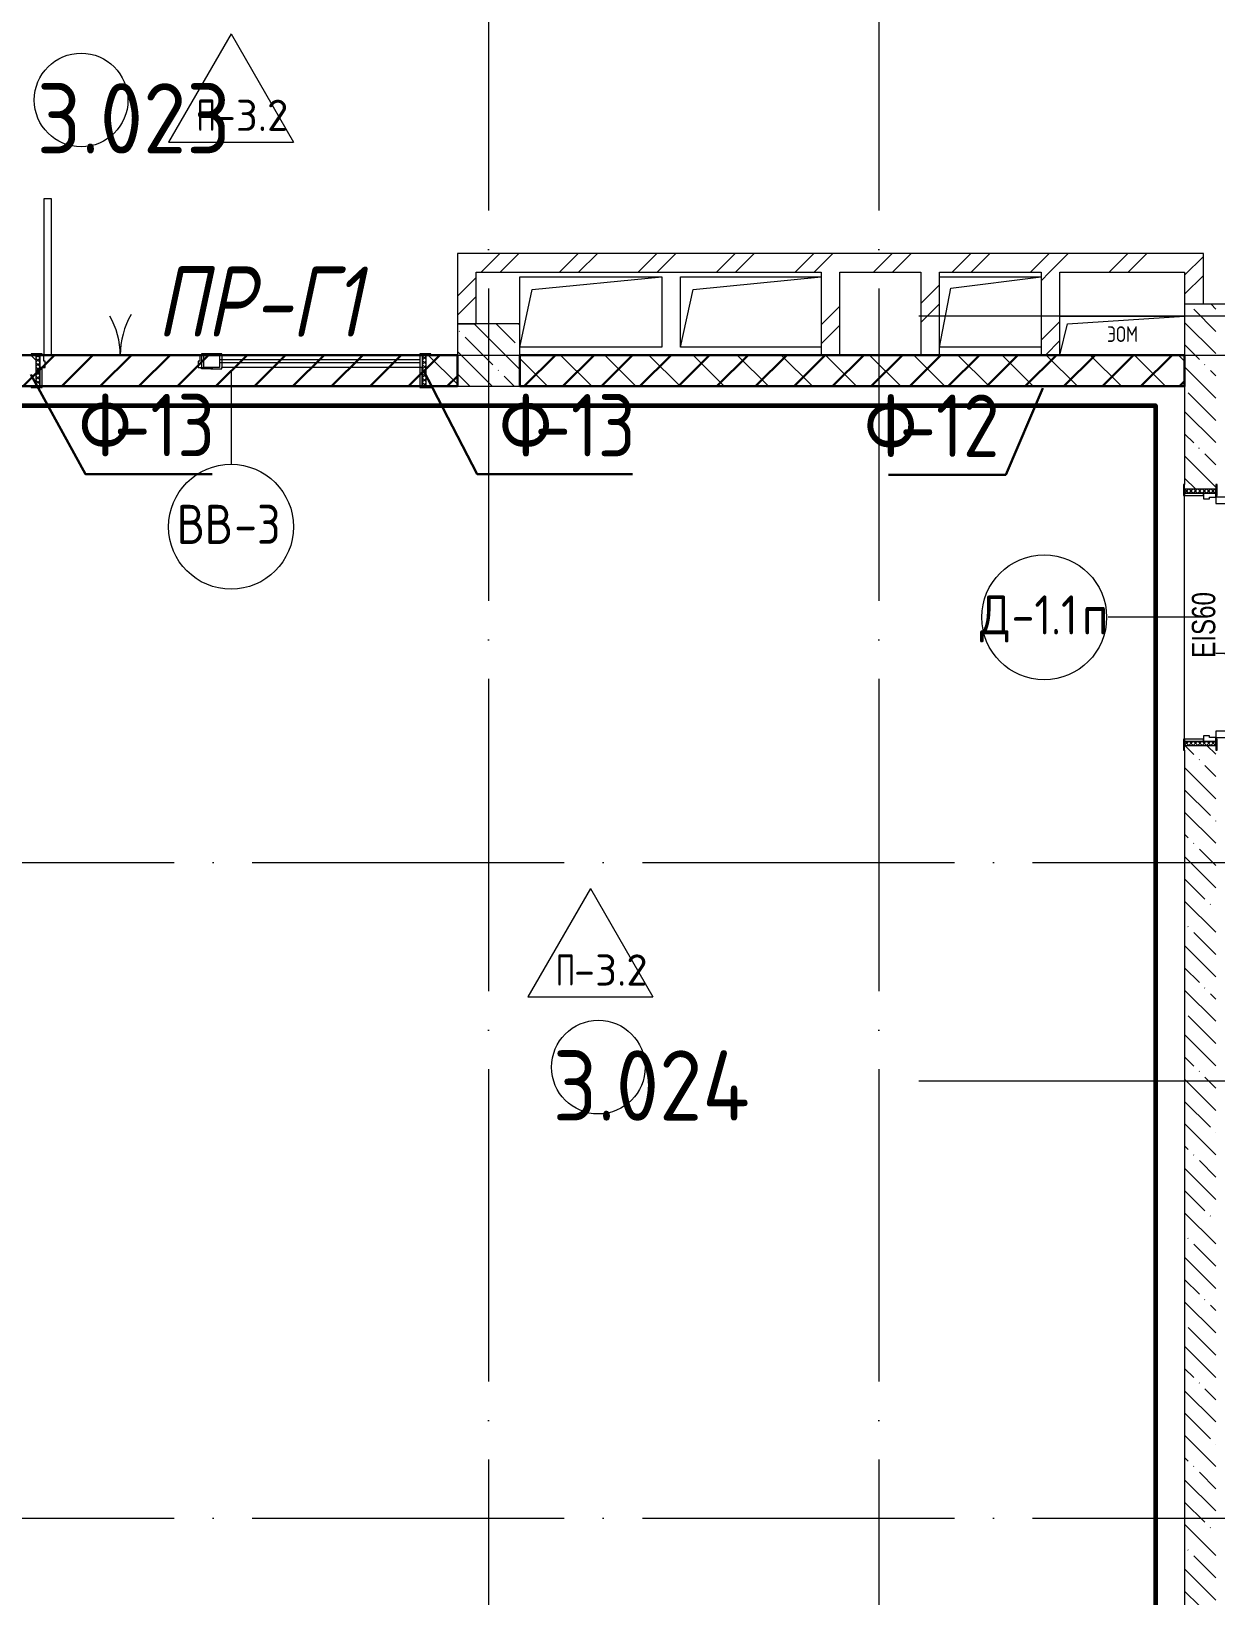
# Model space of a CAD drawing. Header units: millimetres. Extents: x -592259 to 288321, y -552984 to 293768.
# Drawn here: x 121823 to 129412, y -230728 to -220707 of the extents above; entities that cross this region are included whole.
import ezdxf

# ---------------------------------------------------------------- set-up
doc = ezdxf.new("R2010")
doc.units = ezdxf.units.MM
doc.linetypes.add('ADSK_Линия сетки', pattern=[2500, 2000, -250, 0, -250])
for name, color, linetype, lineweight in [('0.1) Блок 3 вып', 6, 'Continuous', 30), ('2)Фархверки', 40, 'Continuous', 30), ('2.3)Фарх 3 выполн.', 160, 'Continuous', 30), ('3.3) Перемычки 3 выполн', 5, 'Continuous', 30), ('4.2) Штук 4 вып', 6, 'Continuous', 60), ('A-AREA-____-IDEN', 250, 'Continuous', 9), ('A-DETL-GENF-OTLN', 250, 'Continuous', 5), ('A-DOOR-____-IDEN', 250, 'Continuous', 9), ('A-DOOR-____-MCUT', 250, 'Continuous', 5), ('A-DOOR-____-OTLN', 250, 'Continuous', 5), ('A-DOOR-FRAM-MCUT', 250, 'Continuous', 5), ('A-DOOR-FRAM-OTLN', 250, 'Continuous', 5), ('A-DOOR-GLAZ-MCUT', 250, 'Continuous', 5), ('A-FLOR-____-IDEN', 250, 'Continuous', 9), ('A-FLOR-____-OTLN', 250, 'Continuous', 9), ('A-GLAZ-____-OTLN', 250, 'Continuous', 5), ('A-WALL-____-MCUT', 250, 'Continuous', 13), ('A-WALL-____-PATT', 250, 'Continuous', 13), ('I-WALL-____-OTLN', 250, 'Continuous', 9), ('S-COLS-____-MCUT', 250, 'Continuous', 25), ('S-COLS-____-OTLN', 250, 'Continuous', 9), ('S-GRID-____-OTLN', 250, 'Continuous', 9)]:
    doc.layers.add(name, color=color, linetype=linetype, lineweight=lineweight)
doc.styles.add('Arial Narrow', font='ARIALN.TTF', dxfattribs={"width": 0.9, "height": 150})
doc.styles.add('GOST Common_1', font='', dxfattribs={"width": 0.9, "height": 250})
doc.styles.add('ISOCPEUR', font='isocpeur.ttf', dxfattribs={"width": 0.8, "height": 100})
doc.styles.add('ISOCPEUR_1', font='isocpeur.ttf', dxfattribs={"width": 0.9, "height": 250})
doc.styles.add('ISOCPEUR_2', font='isocpeur.ttf', dxfattribs={"height": 160})
doc.styles.add('ISOCPEUR_I_1', font='ГОСТ тип А.ttf', dxfattribs={"height": 2500})
doc.styles.get('GOST Common_1').set_extended_font_data('GOST Common')
pattern_1 = [(135, (28052.9, -258555.93), (-141.42136, -141.42136), [])]
pattern_2 = [(45, (28052.9, -258555.93), (-251.4472, 251.4472), []), (45, (28052.9, -258174.93), (-251.4472, 251.4472), [])]
pattern_3 = [(135, (28052.9, -258555.93), (-142.5612, -142.5612), []), (135, (28195.47, -258555.93), (-142.5612, -142.5612), [252.016, -50.403, 3.353, -47.05])]

# ---------------------------------------------------------------- blocks, each defined once
blk = doc.blocks.new('Дверь_СКБ_2Ст_Фрамуга2 - Н_ВВ-3_2500x2600h_Учебные помещения_Фрамуга слева-V1-АР1_Маркировочный план 3 этажа секция 2_3')
at = {"layer": 'A-DOOR-____-OTLN'}
h = blk.add_hatch(dxfattribs=at)
h.set_pattern_fill('FP_3', color=256, style=0, pattern_type=2)
h.set_pattern_definition([(135, (1051.41, 164.685), (-14.1421, -14.1421), []), (225, (1051.41, 164.685), (14.1421, -14.1421), [])])
h.paths.add_polyline_path([(1237.5, 100), (1237.5, -100), (1262.5, -100), (1262.5, 100)])
at = {"layer": 'A-DOOR-FRAM-OTLN'}
h = blk.add_hatch(dxfattribs=at)
h.set_pattern_fill('FP_4', color=256, style=0, pattern_type=2)
h.set_pattern_definition([(45, (-1071.384, 164.685), (-14.1421, 14.1421), []), (135, (-1071.384, 164.685), (-14.1421, -14.1421), [])])
h.paths.add_polyline_path([(-1237.5, -100), (-1212.5, -100), (-1212.5, 100), (-1237.5, 100)])
at = {"layer": 'A-DOOR-____-MCUT'}
for p, q in [((-1187.5, 1100), (-1187.5, 100)), ((-1137.5, 1100), (-1187.5, 1100)), ((-1137.5, 100), (-1137.5, 1100)), ((-1187.5, 100), (-1137.5, 100))]:
    blk.add_line(p, q, dxfattribs=at)
at = {"layer": 'A-DOOR-____-OTLN'}
for centre, radius, start, end in [((-1197.5, 100), 500, 360, 30), ((-177.5, 100), 520, 150, 180)]:
    blk.add_arc(centre, radius, start, end, dxfattribs=at)
at = {"layer": 'A-DOOR-FRAM-MCUT'}
for p, q in [((-1197.5, 108), (-1267.5, 108)), ((-1267.5, 108), (-1267.5, 100)), ((-1197.5, 100), (-1197.5, 108)), ((-177.5, 108), (-177.5, 100)), ((-107.5, 108), (-177.5, 108)), ((-117.5, 108), (-117.5, 100)), ((-47.5, 108), (-117.5, 108)), ((-107.5, 100), (-107.5, 108)), ((-47.5, 100), (-47.5, 108)), ((1292.5, 108), (1222.5, 108)), ((1222.5, 108), (1222.5, 100)), ((1292.5, 100), (1292.5, 108)), ((-1267.5, 100), (-1197.5, 100)), ((-1212.5, 100), (-1237.5, 100)), ((-1237.5, 100), (-1237.5, -100)), ((-1187.5, 100), (-1212.5, 100)), ((-1212.5, 100), (-1212.5, 20)), ((-1212.5, -100), (-1212.5, 100)), ((-1212.5, 20), (-1177.5, 20)), ((-1197.5, 20), (-1212.5, 20)), ((-1212.5, 20), (-1212.5, -100)), ((-1197.5, -100), (-1197.5, 20)), ((-1187.5, 60), (-1187.5, 100)), ((-1177.5, 60), (-1187.5, 60)), ((-1177.5, 20), (-1177.5, 60)), ((-187.5, 60), (-197.5, 60)), ((-197.5, 60), (-197.5, 20)), ((-197.5, 20), (-162.5, 20)), ((-187.5, 100), (-187.5, 60)), ((-162.5, 100), (-187.5, 100)), ((-177.5, 100), (-177.5, 20)), ((-177.5, 12), (-177.5, 20)), ((-107.5, 12), (-177.5, 12)), ((-62.5, 100), (-162.5, 100)), ((-162.5, 20), (-162.5, 100)), ((-162.5, 20), (-162.5, 100)), ((-62.5, 20), (-162.5, 20)), ((-117.5, 20), (-117.5, 12)), ((-117.5, 12), (-47.5, 12)), ((-107.5, 20), (-107.5, 12)), ((-62.5, 100), (-62.5, 20)), ((-47.5, 100), (-47.5, 20)), ((-47.5, 100), (1237.5, 100)), ((-47.5, 12), (-47.5, 20)), ((1237.5, 20), (-47.5, 20)), ((1222.5, 100), (1222.5, 20)), ((1222.5, 100), (1292.5, 100)), ((1237.5, 20), (1222.5, 20)), ((1222.5, 20), (1222.5, -100)), ((1237.5, 100), (1237.5, 20)), ((1262.5, 100), (1237.5, 100)), ((1237.5, 100), (1237.5, -100)), ((1237.5, -100), (1237.5, 20)), ((1262.5, -100), (1262.5, 100)), ((-1197.5, -100), (-1267.5, -100)), ((-1267.5, -100), (-1267.5, -108)), ((-1237.5, -100), (-1212.5, -100)), ((-1212.5, -100), (-1197.5, -100)), ((-1197.5, -108), (-1197.5, -100)), ((1222.5, -100), (1237.5, -100)), ((1292.5, -100), (1222.5, -100)), ((1222.5, -100), (1222.5, -108)), ((1237.5, -100), (1262.5, -100)), ((1292.5, -108), (1292.5, -100)), ((-1267.5, -108), (-1197.5, -108)), ((1222.5, -108), (1292.5, -108))]:
    blk.add_line(p, q, dxfattribs=at)
at = {"layer": 'A-DOOR-GLAZ-MCUT'}
for p, q in [((1222.5, 70), (-62.5, 70)), ((1222.5, 50), (-62.5, 50))]:
    blk.add_line(p, q, dxfattribs=at)
blk = doc.blocks.new('Дверь_СКБ_2Ст_Внутренняя1 - Н_Д-1_1п_1640x2100h_ЛК-42630921-АР1_Маркировочный план 3 этажа секция 2_3')
at = {"layer": 'A-DOOR-____-OTLN'}
h = blk.add_hatch(dxfattribs=at)
h.set_pattern_fill('FP_46', color=256, style=0, pattern_type=2)
h.set_pattern_definition([(135, (1481.41, 164.685), (-14.14214, -14.14214), []), (225, (1481.41, 164.685), (14.14214, -14.14214), [])])
h.paths.add_polyline_path([(832.5, 100), (807.5, 100), (807.5, -100), (832.5, -100), (832.5, 30.7)])
at = {"layer": 'A-DOOR-FRAM-OTLN'}
h = blk.add_hatch(dxfattribs=at)
h.set_pattern_fill('FP_47', color=256, style=0, pattern_type=2)
h.set_pattern_definition([(45, (-641.384, 164.685), (-14.1421, 14.1421), []), (135, (-641.384, 164.685), (-14.1421, -14.1421), [])])
h.paths.add_polyline_path([(-782.5, -100), (-782.5, 100), (-807.5, 100), (-807.5, -100)])
at = {"layer": 'A-DOOR-____-MCUT'}
for p, q in [((-757.5, 1100), (-757.5, 100)), ((-717.5, 1100), (-757.5, 1100)), ((-717.5, 100), (-717.5, 1100)), ((782.5, 640), (742.5, 640)), ((742.5, 640), (742.5, 100)), ((782.5, 100), (782.5, 640)), ((-757.5, 100), (-717.5, 100)), ((742.5, 100), (782.5, 100))]:
    blk.add_line(p, q, dxfattribs=at)
at = {"layer": 'A-DOOR-____-OTLN'}
for centre, radius, start, end in [((-757.5, 100), 1000, 0, 90), ((782.5, 100), 540, 90, 180)]:
    blk.add_arc(centre, radius, start, end, dxfattribs=at)
at = {"layer": 'A-DOOR-FRAM-MCUT'}
for p, q in [((-767.5, 108), (-837.5, 108)), ((-837.5, 108), (-837.5, 100)), ((-767.5, 100), (-767.5, 108)), ((862.5, 108), (792.5, 108)), ((792.5, 108), (792.5, 100)), ((862.5, 100), (862.5, 108)), ((-837.5, 100), (-767.5, 100)), ((-782.5, 100), (-807.5, 100)), ((-807.5, 100), (-807.5, -100)), ((-757.5, 100), (-782.5, 100)), ((-782.5, 100), (-782.5, 20)), ((-782.5, -100), (-782.5, 100)), ((-767.5, 100), (-782.5, 100)), ((-782.5, 100), (-782.5, 99)), ((-782.5, 99), (-767.5, 99)), ((-782.5, 20), (-747.5, 20)), ((-767.5, 20), (-782.5, 20)), ((-782.5, 20), (-782.5, -100)), ((-767.5, 99), (-767.5, 100)), ((-767.5, -100), (-767.5, 20)), ((-757.5, 60), (-757.5, 100)), ((-747.5, 60), (-757.5, 60)), ((-747.5, 20), (-747.5, 60)), ((782.5, 60), (772.5, 60)), ((772.5, 60), (772.5, 20)), ((772.5, 20), (807.5, 20)), ((782.5, 100), (782.5, 60)), ((807.5, 100), (782.5, 100)), ((807.5, 100), (792.5, 100)), ((792.5, 100), (792.5, 99)), ((792.5, 100), (862.5, 100)), ((792.5, 99), (807.5, 99)), ((807.5, 20), (792.5, 20)), ((792.5, 20), (792.5, -100)), ((807.5, 20), (807.5, 100)), ((832.5, 100), (807.5, 100)), ((807.5, 100), (807.5, -100)), ((807.5, 99), (807.5, 100)), ((807.5, -100), (807.5, 20)), ((832.5, -100), (832.5, 100)), ((-767.5, -100), (-837.5, -100)), ((-837.5, -100), (-837.5, -108)), ((-807.5, -100), (-782.5, -100)), ((-782.5, -100), (-767.5, -100)), ((-767.5, -108), (-767.5, -100)), ((792.5, -100), (807.5, -100)), ((862.5, -100), (792.5, -100)), ((792.5, -100), (792.5, -108)), ((807.5, -100), (832.5, -100)), ((862.5, -108), (862.5, -100)), ((-837.5, -108), (-767.5, -108)), ((792.5, -108), (862.5, -108))]:
    blk.add_line(p, q, dxfattribs=at)
blk = doc.blocks.new('_Wn_-As_OpeningMEP_floor__Rectangular - _Wn_-As_OpeningMEP_floor__Rectangular-32467007-АР1_Маркировочный план 3 этажа секция 2_3')
at = {"layer": 'A-DETL-GENF-OTLN', "lineweight": 5}
for p, q in [((-375, 195), (455, 275)), ((-455, -175), (-375, 195))]:
    blk.add_line(p, q, dxfattribs=at)
blk = doc.blocks.new('_Wn_-As_OpeningMEP_floor__Rectangular - _Wn_-As_OpeningMEP_floor__Rectangular-32466824-АР1_Маркировочный план 3 этажа секция 2_3')
at = {"layer": 'A-DETL-GENF-OTLN', "lineweight": 5}
for p, q in [((-370, 195), (450, 275)), ((-450, -175), (-370, 195))]:
    blk.add_line(p, q, dxfattribs=at)
blk = doc.blocks.new('_Wn_-As_OpeningMEP_floor__Rectangular - _Wn_-As_OpeningMEP_floor__Rectangular-32476413-АР1_Маркировочный план 3 этажа секция 2_3')
at = {"layer": 'A-DETL-GENF-OTLN', "lineweight": 5}
for p, q in [((-400, -75), (-350, 125)), ((-350, 125), (400, 175))]:
    blk.add_line(p, q, dxfattribs=at)
blk = doc.blocks.new('_Wn_-As_OpeningMEP_floor__Rectangular - _Wn_-As_OpeningMEP_floor__Rectangular-35635473-АР1_Маркировочный план 3 этажа секция 2_3')
at = {"layer": 'A-DETL-GENF-OTLN', "lineweight": 5}
for p, q in [((-325, -175), (-254, 204)), ((-254, 204), (325, 275))]:
    blk.add_line(p, q, dxfattribs=at)
blk = doc.blocks.new('AAR_СКБ_Марка_Помещения_мал - Номер-28977439-АР1_Маркировочный план 3 этажа секция 2_3')
at = {"layer": 'A-AREA-____-IDEN'}
blk.add_circle((-0.03, 0), 3, dxfattribs=at)
blk = doc.blocks.new('AAR_СКБ_Марка_Перекрытия - Марка пола-17325028-АР1_Маркировочный план 3 этажа секция 2_3')
at = {"layer": 'A-FLOR-____-IDEN'}
for p, q in [((0, 6.93), (-4, 0)), ((0, 6.93), (4, 0)), ((-4, 0), (4, 0))]:
    blk.add_line(p, q, dxfattribs=at)
blk = doc.blocks.new('ADSK_Марка_Дверь - Типоразмер_ADSK_Марка-30565456-АР1_Маркировочный план 3 этажа секция 2_3')
at = {"layer": 'A-DOOR-____-IDEN'}
blk.add_circle((0, 0), 4, dxfattribs=at)

msp = doc.modelspace()

# ---------------------------------------------------------------- hatches: boundary and pattern name
at = {"layer": '0.1) Блок 3 вып'}
h = msp.add_hatch(dxfattribs=at)
h.set_pattern_fill('ANSI31', color=256, scale=55)
h.paths.add_polyline_path([(124952.9057, -222980.9286), (129212.9057, -222980.9286), (129212.9057, -222780.9286), (124952.9057, -222780.9286)])
h.paths.add_polyline_path([(120802.9057, -222780.9286), (124552.9057, -222780.9286), (124552.9057, -222980.9286), (120802.9057, -222980.9286)])
h.paths.add_polyline_path([(116902.9057, -222780.9286), (120402.9057, -222780.9286), (120402.9057, -222980.9286), (116902.9057, -222980.9286)])
h.paths.add_polyline_path([(111202.9057, -222780.9286), (116502.9057, -222780.9286), (116502.9057, -222980.9286), (111202.9057, -222980.9286)])
h.paths.add_polyline_path([(108352.9057, -222780.9286), (110802.9057, -222780.9286), (110802.9057, -222980.9286), (108352.9057, -222980.9286)])
h.paths.add_polyline_path([(103052.9057, -222780.9286), (107952.9057, -222780.9286), (107952.9057, -222980.9286), (103052.9057, -222980.9286)])
at = {"layer": 'A-WALL-____-PATT', "lineweight": 15}
h = msp.add_hatch(dxfattribs=at)
h.set_pattern_fill('FP_2', color=256, style=0, pattern_type=2)
h.set_pattern_definition(pattern_2)
h.paths.add_polyline_path([(126065.587, -222250.9883), (129212.9057, -222250.9883), (129212.9057, -222130.9883), (124552.9057, -222131.0157), (124553.0251, -222250.9883), (125946.5082, -222250.9883)])
h = msp.add_hatch(dxfattribs=at)
h.set_pattern_fill('FP_2', color=256, style=0, pattern_type=2)
h.set_pattern_definition(pattern_2)
h.paths.add_polyline_path([(129332.9057, -222455.9292), (129332.9057, -222130.9883), (129212.9057, -222130.9883), (129212.9057, -222455.9292)])
h = msp.add_hatch(dxfattribs=at)
h.set_pattern_fill('FP_2', color=256, style=0, pattern_type=2)
h.set_pattern_definition(pattern_2)
h.paths.add_polyline_path([(124553.0251, -222580.9286), (124672.9057, -222580.9286), (124672.9057, -222250.9883), (124552.9057, -222250.9883), (124552.9057, -222580.9286)])
h = msp.add_hatch(dxfattribs=at)
h.set_pattern_fill('FP_2', color=256, style=0, pattern_type=2)
h.set_pattern_definition(pattern_2)
h.paths.add_polyline_path([(126882.9057, -222780.9286), (127002.9057, -222780.9286), (127002.9057, -222250.9883), (126882.9057, -222250.9883), (126882.9057, -222730.9286)])
h = msp.add_hatch(dxfattribs=at)
h.set_pattern_fill('FP_2', color=256, style=0, pattern_type=2)
h.set_pattern_definition(pattern_2)
h.paths.add_polyline_path([(127642.9057, -222780.9286), (127642.9057, -222250.9883), (127522.9057, -222250.9883), (127522.9057, -222780.9286)])
h = msp.add_hatch(dxfattribs=at)
h.set_pattern_fill('FP_2', color=256, style=0, pattern_type=2)
h.set_pattern_definition(pattern_2)
h.paths.add_polyline_path([(128292.9057, -222780.9286), (128412.9057, -222780.9286), (128412.9057, -222250.9883), (128292.9057, -222250.9883), (128292.9057, -222773.1364)])
h = msp.add_hatch(dxfattribs=at)
h.set_pattern_fill('FP_19', color=256, style=0, pattern_type=2)
h.set_pattern_definition(pattern_3)
h.paths.add_polyline_path([(129412.8162, -232330.8689), (129412.9057, -232330.8689), (129412.9057, -225280.9608), (129212.9057, -225280.9608), (129212.9057, -232330.8689), (129412.7566, -232330.8689)])
h.paths.add_polyline_path([(129257.8747, -223640.9608), (129412.9057, -223640.9608), (129412.9057, -222455.9292), (129212.9057, -222455.9292), (129212.9057, -223640.9608)])
h = msp.add_hatch(dxfattribs=at)
h.set_pattern_fill('FP_1', color=256, style=0, pattern_type=2)
h.set_pattern_definition(pattern_1)
h.paths.add_polyline_path([(120805.0582, -222980.9286), (121852.9057, -222980.9286), (121852.9057, -222780.9286), (120802.9057, -222780.9286), (120802.9057, -222980.9286)])
h.paths.add_polyline_path([(124352.9057, -222980.9286), (124552.9057, -222980.9286), (124552.9057, -222780.9286), (124352.9057, -222780.9286), (124352.9057, -222914.3094)])
h = msp.add_hatch(dxfattribs=at)
h.set_pattern_fill('FP_1', color=256, style=0, pattern_type=2)
h.set_pattern_definition(pattern_1)
h.paths.add_polyline_path([(126204.196, -222980.9286), (129212.9057, -222980.9286), (129212.9057, -222780.9286), (124952.9057, -222780.9286), (124952.9057, -222980.9286), (126091.9379, -222980.9286)])
at = {"layer": 'S-COLS-____-OTLN', "lineweight": 5}
h = msp.add_hatch(dxfattribs=at)
h.set_pattern_fill('FP_19', color=256, style=0, pattern_type=2)
h.set_pattern_definition(pattern_3)
h.paths.add_polyline_path([(124922.9057, -222980.9286), (124952.9057, -222980.9286), (124952.9057, -222580.9286), (124552.9057, -222580.9286), (124552.9057, -222980.9286)])

# ---------------------------------------------------------------- linework, layer by layer
at = {"layer": '0.1) Блок 3 вып'}
for points in [[(120802.9057, -222780.9286), (124552.9057, -222780.9286), (124552.9057, -222980.9286), (120802.9057, -222980.9286)], [(124952.9057, -222980.9286), (129212.9057, -222980.9286), (129212.9057, -222780.9286), (124952.9057, -222780.9286)]]:
    msp.add_lwpolyline(points, close=True, dxfattribs=at)
at = {"layer": '2.3)Фарх 3 выполн.'}
for points in [[(121819.0305, -222905.3918), (122169.2645, -223543.6958), (122281.1447, -223543.6958), (122981.1447, -223543.6958)], [(124333.9048, -222876.2056), (124680.7922, -223544.8839), (124975.7959, -223544.8839), (125675.7959, -223544.8839)], [(128303.2229, -222992.9503), (128066.79, -223547.8586), (128014.551, -223547.8586), (127314.551, -223547.8586)]]:
    msp.add_lwpolyline(points, dxfattribs=at)
at = {"layer": '4.2) Штук 4 вып'}
msp.add_lwpolyline([(103365.2612, -223103.235), (129025.4057, -223103.235), (129025.4057, -231930.9286), (103365.2612, -231930.9286)], close=True, dxfattribs=at)
at = {"layer": 'A-DOOR-____-IDEN'}
for p, q in [((123102.9057, -222880.9286), (123102.9057, -223480.9286)), ((129312.9057, -224460.9608), (128723.2983, -224460.9608))]:
    msp.add_line(p, q, dxfattribs=at)
at = {"layer": 'A-FLOR-____-OTLN', "lineweight": 5}
for p, q in [((124952.9057, -222580.9286), (124952.9057, -222280.9286)), ((124952.9057, -222280.9286), (125862.9057, -222280.9286)), ((125862.9057, -222280.9286), (125862.9057, -222730.9286)), ((125982.9057, -222730.9286), (125982.9057, -222280.9286)), ((125982.9057, -222280.9286), (126882.9057, -222280.9286)), ((127642.9057, -222280.9286), (128292.9057, -222280.9286)), ((128412.9057, -222530.9286), (129212.9057, -222530.9286)), ((125862.9057, -222730.9286), (124952.9057, -222730.9286)), ((126882.9057, -222730.9286), (125982.9057, -222730.9286)), ((128292.9057, -222730.9286), (127642.9057, -222730.9286)), ((122902.9057, -222780.9286), (121952.9057, -222780.9286)), ((121952.9057, -222780.9286), (122902.9057, -222780.9286)), ((124312.9057, -222780.9286), (122927.9057, -222780.9286)), ((122927.9057, -222780.9286), (124312.9057, -222780.9286))]:
    msp.add_line(p, q, dxfattribs=at)
at = {"layer": 'A-WALL-____-MCUT', "color": 7, "lineweight": 15}
for p, q in [((129332.9057, -222130.9883), (124552.9057, -222130.9883)), ((124552.9057, -222130.9883), (124552.9057, -222580.9286)), ((129332.9057, -222455.9292), (129332.9057, -222130.9883)), ((124672.9057, -222250.9883), (126882.9057, -222250.9883)), ((124672.9057, -222580.9286), (124672.9057, -222250.9883)), ((126882.9057, -222250.9883), (126882.9057, -222780.9286)), ((127002.9057, -222250.9883), (127522.9057, -222250.9883)), ((127002.9057, -222780.9286), (127002.9057, -222250.9883)), ((127522.9057, -222250.9883), (127522.9057, -222780.9286)), ((127642.9057, -222250.9883), (128292.9057, -222250.9883)), ((127642.9057, -222780.9286), (127642.9057, -222250.9883)), ((128292.9057, -222250.9883), (128292.9057, -222780.9286)), ((128412.9057, -222250.9883), (129212.9057, -222250.9883)), ((128412.9057, -222780.9286), (128412.9057, -222250.9883)), ((129212.9057, -222250.9883), (129212.9057, -222455.9292)), ((124552.9057, -222580.9286), (124672.9057, -222580.9286)), ((124552.9057, -222780.9286), (124382.9057, -222780.9286)), ((126882.9057, -222780.9286), (124952.9057, -222780.9286)), ((124952.9057, -222780.9286), (124952.9057, -222980.9286)), ((127522.9057, -222780.9286), (127002.9057, -222780.9286)), ((128292.9057, -222780.9286), (127642.9057, -222780.9286)), ((124382.9057, -222980.9286), (124552.9057, -222980.9286)), ((124952.9057, -222980.9286), (129212.9057, -222980.9286))]:
    msp.add_line(p, q, dxfattribs=at)
at = {"layer": 'A-WALL-____-MCUT', "color": 250, "lineweight": 15}
for p, q in [((129212.9057, -222455.9292), (129212.9057, -223610.9608)), ((130202.9063, -222455.9292), (129332.9057, -222455.9292)), ((129212.9057, -225310.9608), (129212.9057, -232330.8689))]:
    msp.add_line(p, q, dxfattribs=at)
at = {"layer": 'A-WALL-____-MCUT', "lineweight": 15}
for p, q in [((129332.9057, -222455.9292), (129212.9057, -222455.9292)), ((124552.9057, -222980.9286), (124552.9057, -222780.9286)), ((126882.9057, -222780.9286), (127002.9057, -222780.9286)), ((127522.9057, -222780.9286), (127642.9057, -222780.9286))]:
    msp.add_line(p, q, dxfattribs=at)
at = {"layer": 'I-WALL-____-OTLN', "lineweight": 15}
for p, q in [((121952.9057, -222780.9286), (122902.9057, -222780.9286)), ((122927.9057, -222780.9286), (124312.9057, -222780.9286)), ((124312.9057, -222980.9286), (121892.9057, -222980.9286)), ((129212.9057, -225240.9608), (129212.9057, -223680.9608))]:
    msp.add_line(p, q, dxfattribs=at)
at = {"layer": 'S-COLS-____-MCUT', "lineweight": 5}
for p, q in [((124952.9057, -222580.9286), (124552.9057, -222580.9286)), ((124552.9057, -222580.9286), (124552.9057, -222780.9286)), ((124952.9057, -222980.9286), (124952.9057, -222580.9286)), ((124552.9057, -222980.9286), (124952.9057, -222980.9286))]:
    msp.add_line(p, q, dxfattribs=at)
at = {"layer": 'S-COLS-____-OTLN', "lineweight": 5}
msp.add_line((124552.9057, -222780.9286), (124552.9057, -222980.9286), dxfattribs=at)
at = {"layer": 'S-GRID-____-OTLN', "linetype": 'ADSK_Линия сетки'}
for p, q in [((124752.9057, -197353.9241), (124752.9057, -262294.7685)), ((127252.9057, -197353.9241), (127252.9057, -262294.7685)), ((184510.8783, -222530.9286), (127372.9057, -222530.9286)), ((93236.8325, -222780.9286), (181888.5828, -222780.9286)), ((93236.8325, -226030.9286), (181748.3453, -226030.9286)), ((184510.8783, -227430.9286), (127372.9057, -227430.9286)), ((93236.8325, -230230.9286), (181748.3453, -230230.9286))]:
    msp.add_line(p, q, dxfattribs=at)

# ---------------------------------------------------------------- block references
at = {"layer": 'A-AREA-____-IDEN', "xscale": 99.99999999999993, "yscale": 99.99999999999993, "zscale": 99.99999999999993}
for p in [(122145.3934, -221147.5053), (125459.7345, -227342.1496)]:
    msp.add_blockref('AAR_СКБ_Марка_Помещения_мал - Номер-28977439-АР1_Маркировочный план 3 этажа секция 2_3', p, dxfattribs=at)
at = {"layer": 'A-DOOR-____-IDEN', "xscale": 99.99999999999993, "yscale": 99.99999999999993, "zscale": 99.99999999999993}
for p in [(123102.9057, -223880.9286), (128312.9057, -224460.9608)]:
    msp.add_blockref('ADSK_Марка_Дверь - Типоразмер_ADSK_Марка-30565456-АР1_Маркировочный план 3 этажа секция 2_3', p, dxfattribs=at)
at = {"layer": 'A-DOOR-____-OTLN'}
msp.add_blockref('Дверь_СКБ_2Ст_Фрамуга2 - Н_ВВ-3_2500x2600h_Учебные помещения_Фрамуга слева-V1-АР1_Маркировочный план 3 этажа секция 2_3', (123090.4057, -222880.9286), dxfattribs=at)
at = {"layer": 'A-DOOR-____-OTLN', "rotation": 269.9999999999999}
msp.add_blockref('Дверь_СКБ_2Ст_Внутренняя1 - Н_Д-1_1п_1640x2100h_ЛК-42630921-АР1_Маркировочный план 3 этажа секция 2_3', (129312.9057, -224448.4608), dxfattribs=at)
at = {"layer": 'A-FLOR-____-IDEN', "xscale": 99.99999999999993, "yscale": 99.99999999999993, "zscale": 99.99999999999993}
for p in [(123103.107, -221416.7719), (125405.0085, -226891.424)]:
    msp.add_blockref('AAR_СКБ_Марка_Перекрытия - Марка пола-17325028-АР1_Маркировочный план 3 этажа секция 2_3', p, dxfattribs=at)
at = {"layer": 'A-GLAZ-____-OTLN'}
for name, p in [('_Wn_-As_OpeningMEP_floor__Rectangular - _Wn_-As_OpeningMEP_floor__Rectangular-32467007-АР1_Маркировочный план 3 этажа секция 2_3', (125407.9057, -222555.9286)), ('_Wn_-As_OpeningMEP_floor__Rectangular - _Wn_-As_OpeningMEP_floor__Rectangular-32466824-АР1_Маркировочный план 3 этажа секция 2_3', (126432.9057, -222555.9286)), ('_Wn_-As_OpeningMEP_floor__Rectangular - _Wn_-As_OpeningMEP_floor__Rectangular-35635473-АР1_Маркировочный план 3 этажа секция 2_3', (127967.9057, -222555.9286)), ('_Wn_-As_OpeningMEP_floor__Rectangular - _Wn_-As_OpeningMEP_floor__Rectangular-32476413-АР1_Маркировочный план 3 этажа секция 2_3', (128812.9057, -222705.9286))]:
    msp.add_blockref(name, p, dxfattribs=at)

# ---------------------------------------------------------------- texts
at = {"layer": '2)Фархверки', "insert": (128716.1268, -222596.9732), "char_height": 100, "width": 250.1265, "attachment_point": 1, "style": 'ISOCPEUR'}
msp.add_mtext('ЭОМ', dxfattribs=at)
at = {"layer": '2.3)Фарх 3 выполн.', "char_height": 400, "attachment_point": 1, "style": 'GOST Common_1'}
for s, insert, width in [('\\fGOST Common|b0|i0|c204|p34|;\\W.9;Ф', (122126.6209, -223029.6667), 274.177125), ('-13', (122352.8397, -223029.6667), 526.708687), ('\\fGOST Common|b0|i0|c204|p34|;\\W.9;Ф', (124821.2721, -223030.8547), 274.177125), ('-13', (125047.4909, -223030.8547), 526.708687), ('\\fGOST Common|b0|i0|c204|p34|;\\W.9;Ф', (127160.0272, -223033.8295), 274.177125), ('-12', (127386.2459, -223033.8295), 526.708687)]:
    msp.add_mtext(s, dxfattribs=dict(at, insert=insert, width=width))
at = {"layer": '3.3) Перемычки 3 выполн', "insert": (122628.775, -222213.8623), "char_height": 450, "width": 102.616, "attachment_point": 1, "style": 'ISOCPEUR_I_1'}
msp.add_mtext('{\\fISOCPEUR|b0|i1|c204|p34;\\W0.8;ПР-Г1}', dxfattribs=at)
at = {"layer": 'A-AREA-____-IDEN', "char_height": 450, "attachment_point": 1, "style": 'ISOCPEUR_1'}
for s, insert, width in [('3.023', (121857.493, -221040.0198), 654.177), ('3.024', (125163.8341, -227234.6641), 673.4175)]:
    msp.add_mtext(s, dxfattribs=dict(at, insert=insert, width=width))
at = {"layer": 'A-DOOR-____-IDEN', "char_height": 250, "attachment_point": 1, "style": 'GOST Common_1'}
for s, insert, width in [('ВВ', (122754.1483, -223740.478), 447.341625), ('-3', (123123.2421, -223740.478), 389.620125), ('\\fGOST Common|b0|i0|c204|p34|;\\W.9;Д', (127901.5983, -224320.5102), 245.316375), ('-1.1', (128104.0046, -224320.5102), 548.35425), ('\\fGOST Common|b0|i0|c204|p34|;\\W.9;п', (128556.4421, -224320.5102), 194.810062)]:
    msp.add_mtext(s, dxfattribs=dict(at, insert=insert, width=width))
at = {"layer": 'A-DOOR-____-IDEN', "insert": (129258.9658, -224720.3142), "char_height": 150, "width": 526.708687, "attachment_point": 1, "rotation": 90, "style": 'Arial Narrow'}
msp.add_mtext('EIS60', dxfattribs=at)
at = {"layer": 'A-FLOR-____-IDEN', "char_height": 200, "attachment_point": 1, "style": 'ISOCPEUR_2'}
for s, insert, width in [('\\fISOCPEUR|b0|i0|c204|p34|;\\W.7;П', (122881.7721, -221145.3861), 140.295312), ('-3.2', (122997.5273, -221145.3861), 420.885937), ('\\fISOCPEUR|b0|i0|c204|p34|;\\W.7;П', (125183.6735, -226620.0382), 140.295312), ('-3.2', (125299.4287, -226620.0382), 420.885937)]:
    msp.add_mtext(s, dxfattribs=dict(at, insert=insert, width=width))

doc.saveas('drawing.dxf')
